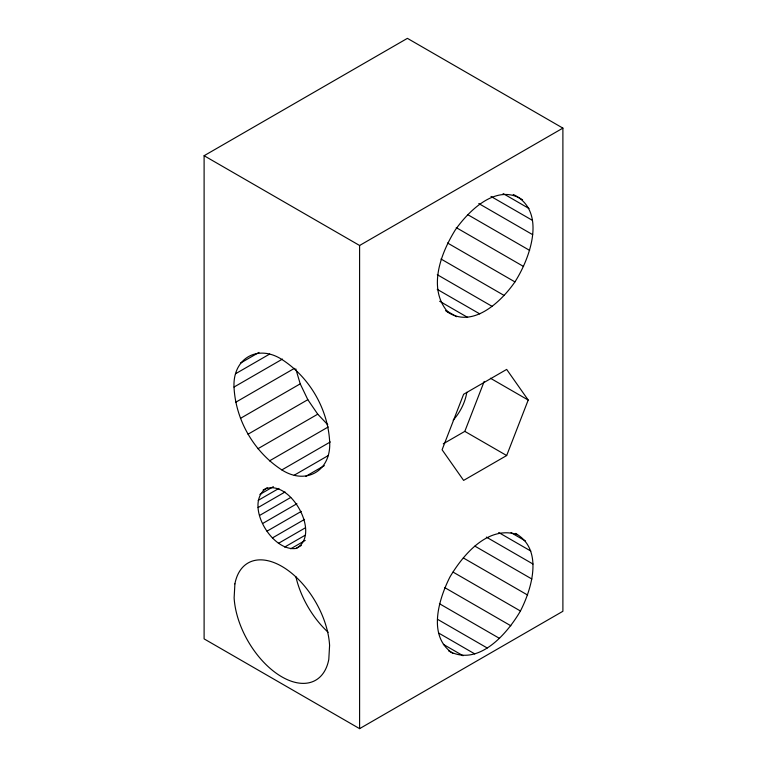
<?xml version="1.0" encoding="UTF-8"?>
<svg xmlns="http://www.w3.org/2000/svg" width="767" height="767" viewBox="0 0 767 767"><rect width="100%" height="100%" fill="white"/><g stroke="black" fill="none" stroke-linecap="round" stroke-linejoin="round"><path stroke-width="1.15" d="M263.081 490.075C288.536 475.348 322.533 534.446 296.158 548.424C271.393 552.23 242.909 502.682 267.223 487.678M448.695 650.972C478.225 667.156 507.016 634.041 520.438 611.002C532.077 588.26 543.602 549.028 515.472 533.42M234.012 387.057C232.669 358.41 257.722 343.952 281.853 359.435C309.686 377.335 328.113 409.252 329.695 442.3C331.037 470.948 305.995 485.406 281.853 469.922C254.03 452.022 235.603 420.105 234.012 387.057L282.477 359.081M445.637 310.693C471.245 330.059 500.717 302.495 514.935 281.901C530.227 258 547.293 210.657 513.248 194.473M443.278 443.796L464.812 431.37L484.188 381.429M506.671 455.54L528.204 400.048L506.671 369.416L463.613 394.276L442.089 449.769L463.613 480.401L506.671 455.54L464.812 431.37M204.108 155.72L407.402 38.35L562.892 128.118L562.892 611.28L359.598 728.65L204.108 638.882L204.108 155.72L359.598 245.488L562.892 128.118M240.426 363.136L258.978 352.417M235.642 373.702L269.668 354.057M235.642 402.292L294.413 368.361M240.426 418.379L300.223 383.855L295.765 368.841M248.029 434.208L307.826 399.684L317.739 414.18L327.739 424.736M257.933 448.714L317.739 414.18M269.476 460.89L328.247 426.96M281.853 469.922L330.318 441.945M259.879 494.427L273.359 486.642M294.24 475.195L328.266 455.55M258.182 500.381L278.92 488.406M305.774 476.336L324.336 465.617M258.095 507.543L285.056 491.983M259.63 515.424L290.741 497.457M262.678 523.477L296.906 503.718M267.031 531.157L301.258 511.397M272.4 537.945L304.547 519.384M278.411 543.372L305.371 527.811M284.653 547.082L305.391 535.107M290.712 548.798L305.228 540.419M296.158 548.424L301.345 545.433M517.543 534.609C488.023 525.136 463.335 554.483 449.941 576.985C438.705 599.324 427.209 636.409 452.837 653.369M522.576 199.861C497.208 182.728 469.241 210.139 455.349 229.851C440.881 253.158 427.42 288.114 447.707 311.891M503.104 193.543L529.019 208.509M490.995 196.438L532.461 220.378M478.781 203.552L532.682 234.673M467.467 214.501L529.661 250.406M456.231 227.617L523.612 266.513M447.554 243.005L514.935 281.901M440.996 259.006L504.235 295.516M437.286 274.701L492.232 306.426M437.238 289.351L479.739 313.885M439.635 301.239L467.621 317.394M446.327 310.731L456.701 316.713M490.429 378.236L528.204 400.048M511.052 532.662L525.558 541.042M498.694 532.519L530.831 551.07M486.345 537.101L532.988 564.033M474.878 546.114L531.886 579.027M463.335 557.945L527.61 595.048M453.057 572.096L520.438 611.002M444.515 587.484L510.86 625.786M439.414 603.696L499.538 638.412M437.478 619.276L487.237 648M438.513 632.967L474.792 653.915M443.364 644.376L463.067 655.747M300.223 383.855L307.826 399.684M359.598 245.488L359.598 728.65M328.132 632.267A67.659 39.059 60 0 1 295.861 576.602M466.787 392.311A33.834 19.53 -60 0 1 453.163 420.191M234.903 583.888L234.127 597.838A67.659 39.059 60 0 0 278.872 675.027A67.659 39.059 60 0 0 328.803 659.332L329.589 645.392A67.659 39.059 60 0 0 284.835 568.203A67.659 39.059 60 0 0 234.903 583.888"/></g></svg>
